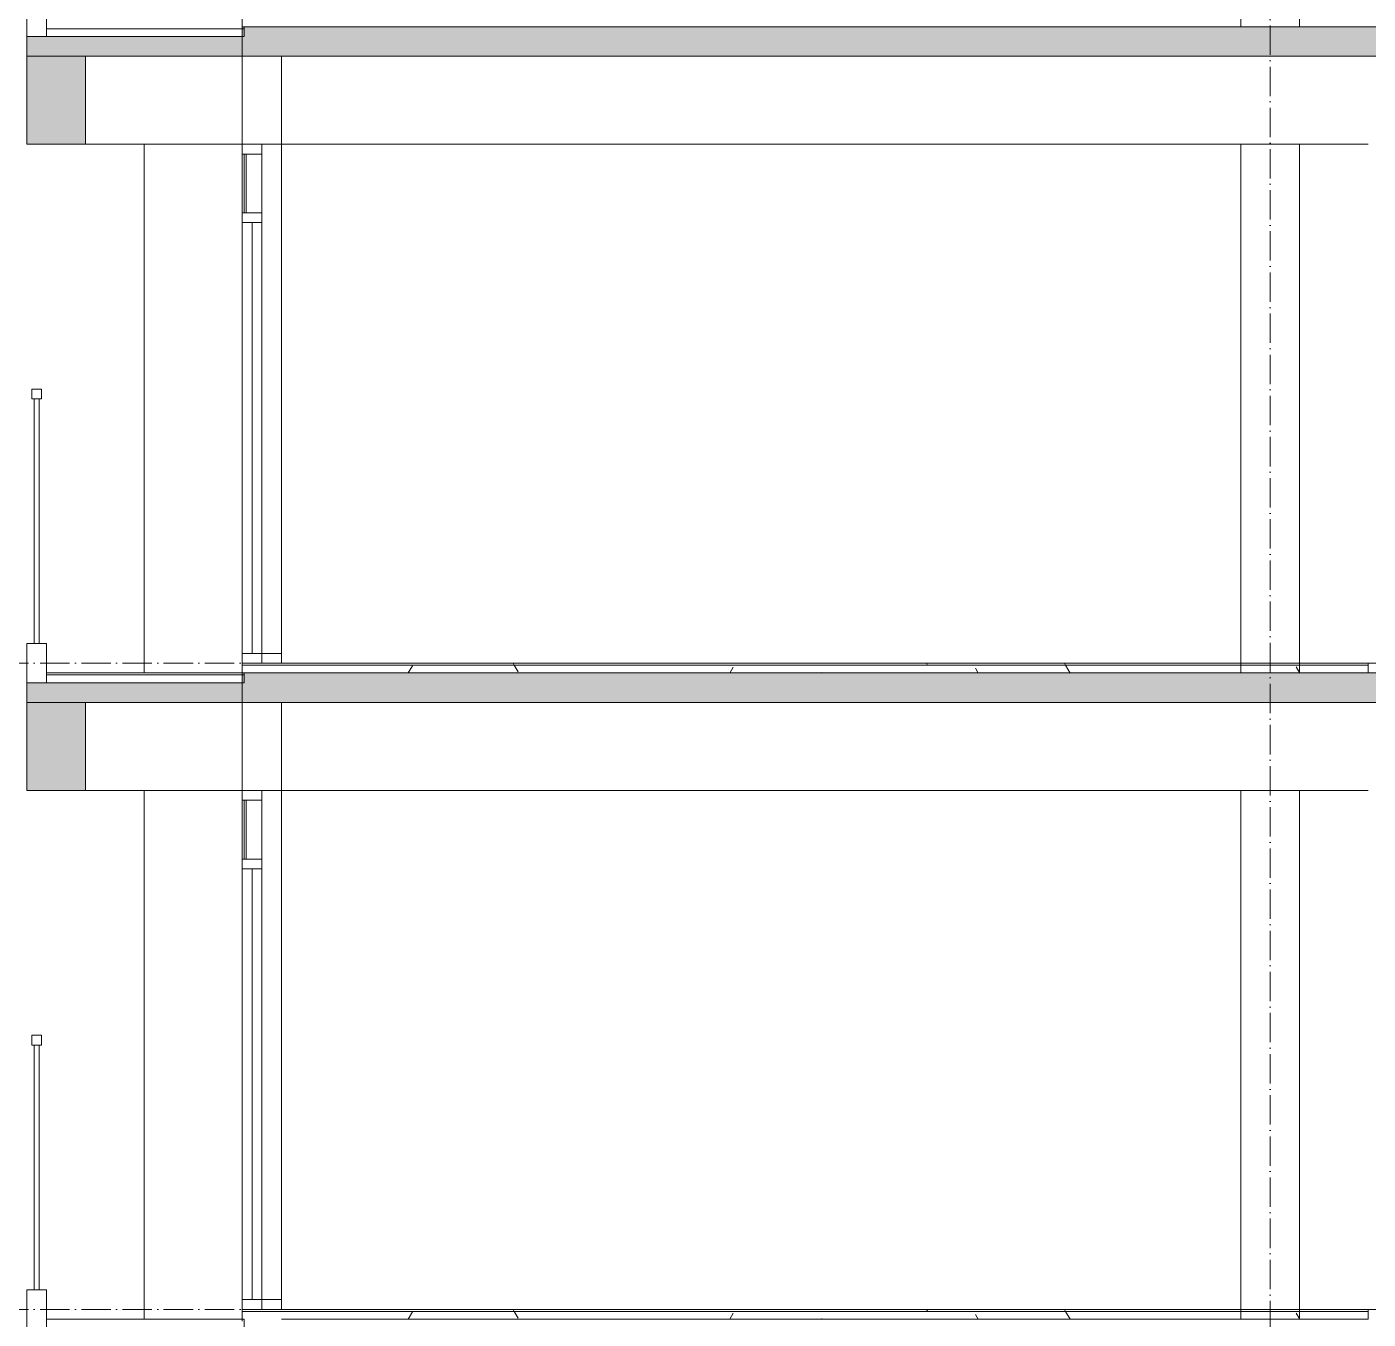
# Model space of a CAD drawing. Header units: millimetres. Extents: x -7075 to 54747, y -13937 to 93540.
# Drawn here: x 0 to 6850, y 31750 to 38350 of the extents above; entities that cross this region are included whole.
import ezdxf

# ---------------------------------------------------------------- set-up
doc = ezdxf.new("R2010")
doc.units = ezdxf.units.MM
doc.linetypes.add('Grid Line', pattern=[4.2, 3, -0.6, 0, -0.6])
for name, color, linetype, lineweight in [('A-FLOR-HRAL', 41, 'Continuous', 5), ('CUA', 31, 'Continuous', 9), ('NET CAT', 3, 'Continuous', 5), ('NET CATConcrete', 3, 'Continuous', 5), ('NET THAY 1', 41, 'Continuous', 5), ('NET THAY 2', 55, 'Continuous', 5), ('NET-CAT', 3, 'Continuous', 15), ('NET-THAY', 2, 'Continuous', 9), ('TRUC', 225, 'Continuous', 5)]:
    doc.layers.add(name, color=color, linetype=linetype, lineweight=lineweight)
pattern_1 = [(0, (19236.3, 49700), (812.8, 203.2), [67.056, -542.544, 67.056, -542.544, -3251.2]), (0, (19236.3, 49700), (812.8, 203.2), [-1219.2, 67.056, -1152.144, 67.056, -542.544, -1422.4]), (0, (19236.3, 49700), (812.8, 203.2), [-3048, 67.056, -339.344, 67.056, -948.944]), (120, (19541.1, 49801.6), (-582.3764, 602.3054), [67.056, -542.544, 67.056, -3793.744]), (120, (19541.1, 49801.6), (-582.3764, 602.3054), [-676.656, -542.544, 67.056, -1152.144, -2032]), (120, (19541.1, 49801.6), (-582.3764, 602.3054), [-2438.4, 67.056, -542.544, 67.056, -1355.344]), (120, (19541.1, 49801.6), (-582.3764, 602.3054), [-3115.056, -339.344, 67.056, -948.944]), (240, (19642.7, 50208), (-230.4236, -805.5054), [67.056, -542.544, 67.056, -3793.744]), (240, (19642.7, 50208), (-230.4236, -805.5054), [-676.656, -542.544, 67.056, -1152.144, -2032]), (240, (19642.7, 50208), (-230.4236, -805.5054), [-2438.4, 67.056, -542.544, 67.056, -1355.344]), (240, (19642.7, 50208), (-230.4236, -805.5054), [-3115.056, -339.344, 67.056, -948.944])]
pattern_2 = [(0, (19236.3, 53000), (812.8, 203.2), [67.056, -542.544, 67.056, -542.544, -3251.2]), (0, (19236.3, 53000), (812.8, 203.2), [-1219.2, 67.056, -1152.144, 67.056, -542.544, -1422.4]), (0, (19236.3, 53000), (812.8, 203.2), [-3048, 67.056, -339.344, 67.056, -948.944]), (120, (19541.1, 53101.6), (-582.3764, 602.3054), [67.056, -542.544, 67.056, -3793.744]), (120, (19541.1, 53101.6), (-582.3764, 602.3054), [-676.656, -542.544, 67.056, -1152.144, -2032]), (120, (19541.1, 53101.6), (-582.3764, 602.3054), [-2438.4, 67.056, -542.544, 67.056, -1355.344]), (120, (19541.1, 53101.6), (-582.3764, 602.3054), [-3115.056, -339.344, 67.056, -948.944]), (240, (19642.7, 53508), (-230.4236, -805.5054), [67.056, -542.544, 67.056, -3793.744]), (240, (19642.7, 53508), (-230.4236, -805.5054), [-676.656, -542.544, 67.056, -1152.144, -2032]), (240, (19642.7, 53508), (-230.4236, -805.5054), [-2438.4, 67.056, -542.544, 67.056, -1355.344]), (240, (19642.7, 53508), (-230.4236, -805.5054), [-3115.056, -339.344, 67.056, -948.944])]

# ---------------------------------------------------------------- blocks, each defined once
blk = doc.blocks.new('M_Concrete-Rectangular-Column - C3-2000 x 300mm-V72-A-A')
at = {"layer": 'NET CAT', "color": 4}
for p, q in [((6199.9, 41050), (6199.9, 38350)), ((6499.9, 41050), (6499.9, 38350)), ((6199.9, 37750), (6199.9, 35050)), ((6499.9, 37750), (6499.9, 35050)), ((6199.9, 34450), (6199.9, 31750)), ((6499.9, 34450), (6499.9, 31750))]:
    blk.add_line(p, q, dxfattribs=at)
blk = doc.blocks.new('ALC1807-ASCENT PLAZA-KET CAU 180524_rvt-1-A-A')
at = {"color": 4, "lineweight": 5}
blk.add_blockref('M_Concrete-Rectangular-Column - C3-2000 x 300mm-V72-A-A', (0, 0), dxfattribs=at)
blk = doc.blocks.new('CUA LO GIA - DB6-1834141-A-A')
at = {"layer": 'CUA'}
for p, q in [((1199.9, 21200), (1099.9, 21200)), ((1099.9, 21200), (1099.9, 21150)), ((1199.9, 21150), (1199.9, 21200)), ((1099.9, 21150), (1199.9, 21150)), ((1099.9, 21150), (1099.9, 20850)), ((1109.9, 21150), (1109.9, 20850)), ((1119.9, 21150), (1109.9, 21150)), ((1119.9, 20850), (1119.9, 21150)), ((1199.9, 21150), (1199.9, 20850)), ((1099.9, 20850), (1099.9, 20800)), ((1199.9, 20850), (1099.9, 20850)), ((1109.9, 20850), (1119.9, 20850)), ((1199.9, 20800), (1199.9, 20850)), ((1099.9, 20800), (1199.9, 20800)), ((1099.9, 18600), (1099.9, 20800)), ((1149.9, 20800), (1149.9, 18600)), ((1199.9, 20800), (1149.9, 20800)), ((1199.9, 18600), (1199.9, 20800)), ((1199.9, 18600), (1099.9, 18600)), ((1099.9, 18600), (1099.9, 18550)), ((1149.9, 18600), (1199.9, 18600)), ((1199.9, 18550), (1199.9, 18600)), ((1099.9, 18550), (1199.9, 18550))]:
    blk.add_line(p, q, dxfattribs=at)
blk = doc.blocks.new('Railing - 25mm-V63-A-A')
at = {"layer": 'NET THAY 2'}
for p, q in [((37.4, 18700), (37.4, 19950)), ((62.4, 19950), (62.4, 18700))]:
    blk.add_line(p, q, dxfattribs=at)
blk = doc.blocks.new('Railing - Railing-1915036-A-A')
at = {"layer": 'A-FLOR-HRAL'}
for p, q in [((24.9, 23300), (24.9, 23250)), ((74.9, 23300), (24.9, 23300)), ((74.9, 23250), (74.9, 23300)), ((24.9, 23250), (74.9, 23250))]:
    blk.add_line(p, q, dxfattribs=at)
blk.add_blockref('Railing - 25mm-V63-A-A', (0, 3300))

msp = doc.modelspace()

# ---------------------------------------------------------------- hatches: boundary and pattern name
at = {"layer": 'NET CAT', "lineweight": 9}
for points in [[(299.9, 38200), (1099.9, 38200), (1099.9, 38300), (-0.1, 38300), (-0.1, 38200)], [(-0.1, 38200), (1099.9, 38200), (1099.9, 38300), (-0.1, 38300)], [(299.9, 34900), (1099.9, 34900), (1099.9, 35000), (-0.1, 35000), (-0.1, 34900)], [(-0.1, 34900), (1099.9, 34900), (1099.9, 35000), (-0.1, 35000)]]:
    msp.add_hatch(color=7, dxfattribs=at).paths.add_polyline_path(points, flags=0)
h = msp.add_hatch(color=7, dxfattribs=at)
h.paths.add_polyline_path([(40110.6, 38200), (41499.9, 38200), (41499.9, 38350), (35649.9, 38350), (35649.9, 38200), (36906.2, 38200)], flags=0)
h.paths.add_polyline_path([(6949.9, 38200), (6949.9, 38350), (1099.9, 38350), (1099.9, 38200), (1657.6, 38200)], flags=0)
h.paths.add_polyline_path([(9649.9, 38200), (11599.9, 38200), (11599.9, 38350), (9649.9, 38350)], flags=0)
h.paths.add_polyline_path([(32949.9, 38200), (32949.9, 38350), (24699.9, 38350), (24699.9, 38200), (32799.9, 38200)], flags=0)
h = msp.add_hatch(color=7, dxfattribs=at)
h.paths.add_polyline_path([(40110.6, 38200), (41499.9, 38200), (41499.9, 38350), (35599.9, 38350), (35599.9, 38200), (36906.2, 38200)])
h.paths.add_polyline_path([(1099.9, 38200), (6949.9, 38200), (6949.9, 38350), (1099.9, 38350)])
h.paths.add_polyline_path([(9599.9, 38200), (11599.9, 38200), (11599.9, 38350), (9599.9, 38350)])
h.paths.add_polyline_path([(32999.9, 38200), (32999.9, 38350), (24699.9, 38350), (24699.9, 38200), (32900.6, 38200)])
at = {"layer": 'NET CAT'}
h = msp.add_hatch(dxfattribs=at)
h.set_pattern_fill('FP_4', color=10, style=0, pattern_type=2)
h.set_pattern_definition(pattern_2)
h.paths.add_polyline_path([(1657.6, 35090), (6849.9, 35090), (6849.9, 35100), (1299.9, 35100), (1299.9, 35090)], flags=0)
h = msp.add_hatch(dxfattribs=at)
h.set_pattern_fill('FP_4', color=10, style=0, pattern_type=2)
h.set_pattern_definition(pattern_2)
h.paths.add_polyline_path([(1657.6, 35050), (6849.9, 35050), (6849.9, 35090), (1299.9, 35090), (1299.9, 35050)], flags=0)
at = {"layer": 'NET CAT', "lineweight": 9}
h = msp.add_hatch(color=7, dxfattribs=at)
h.paths.add_polyline_path([(40110.6, 34900), (41499.9, 34900), (41499.9, 35050), (35649.9, 35050), (35649.9, 34900), (36906.2, 34900)], flags=0)
h.paths.add_polyline_path([(6949.9, 34900), (6949.9, 35050), (1099.9, 35050), (1099.9, 34900), (1657.6, 34900)], flags=0)
h.paths.add_polyline_path([(9649.9, 34900), (11599.9, 34900), (11599.9, 35050), (9649.9, 35050)], flags=0)
h.paths.add_polyline_path([(32949.9, 34900), (32949.9, 35050), (24699.9, 35050), (24699.9, 34900), (32799.9, 34900)], flags=0)
h = msp.add_hatch(color=7, dxfattribs=at)
h.paths.add_polyline_path([(40110.6, 34900), (41499.9, 34900), (41499.9, 35050), (35599.9, 35050), (35599.9, 34900), (36906.2, 34900)])
h.paths.add_polyline_path([(1099.9, 34900), (6949.9, 34900), (6949.9, 35050), (1099.9, 35050)])
h.paths.add_polyline_path([(9599.9, 34900), (11599.9, 34900), (11599.9, 35050), (9599.9, 35050)])
h.paths.add_polyline_path([(32999.9, 34900), (32999.9, 35050), (24699.9, 35050), (24699.9, 34900), (32900.6, 34900)])
at = {"layer": 'NET CAT'}
h = msp.add_hatch(dxfattribs=at)
h.set_pattern_fill('FP_4', color=10, style=0, pattern_type=2)
h.set_pattern_definition(pattern_1)
h.paths.add_polyline_path([(1657.6, 31790), (6849.9, 31790), (6849.9, 31800), (1299.9, 31800), (1299.9, 31790)], flags=0)
h = msp.add_hatch(dxfattribs=at)
h.set_pattern_fill('FP_4', color=10, style=0, pattern_type=2)
h.set_pattern_definition(pattern_1)
h.paths.add_polyline_path([(1657.6, 31750), (6849.9, 31750), (6849.9, 31790), (1299.9, 31790), (1299.9, 31750)], flags=0)
at = {"layer": 'NET CATConcrete'}
for points in [[(299.9, 37750), (299.9, 38200), (-0.1, 38200), (-0.1, 37750)], [(299.9, 34450), (299.9, 34900), (-0.1, 34900), (-0.1, 34450)]]:
    msp.add_hatch(color=256, dxfattribs=at).paths.add_polyline_path(points, flags=0)

# ---------------------------------------------------------------- linework, layer by layer
at = {"layer": 'NET CAT', "lineweight": 13}
for p, q in [((-0.1, 38200), (-0.1, 37750)), ((299.9, 37750), (299.9, 38200)), ((-0.1, 37750), (299.9, 37750)), ((-0.1, 34900), (-0.1, 34450)), ((299.9, 34450), (299.9, 34900)), ((-0.1, 34450), (299.9, 34450))]:
    msp.add_line(p, q, dxfattribs=at)
at = {"layer": 'NET CATConcrete'}
for p, q in [((299.9, 38200), (-0.1, 38200)), ((299.9, 34900), (-0.1, 34900))]:
    msp.add_line(p, q, dxfattribs=at)
at = {"layer": 'NET THAY 2'}
for p, q in [((1099.9, 38340), (1099.9, 38400)), ((1109.9, 38340), (99.9, 38340)), ((1099.9, 35040), (1099.9, 35100)), ((6849.9, 35100), (1099.9, 35100)), ((6849.9, 35090), (1099.9, 35090)), ((1109.9, 35050), (99.9, 35050)), ((1109.9, 35040), (99.9, 35040)), ((1099.9, 31740), (1099.9, 31800)), ((6849.9, 31800), (1099.9, 31800)), ((6849.9, 31790), (1099.9, 31790)), ((1109.9, 31750), (99.9, 31750))]:
    msp.add_line(p, q, dxfattribs=at)
at = {"layer": 'NET-CAT'}
for p, q in [((-0.1, 38500), (-0.1, 38300)), ((99.9, 38500), (99.9, 38300)), ((1099.9, 38300), (-0.1, 38300)), ((-0.1, 38300), (-0.1, 38200)), ((1099.9, 38300), (-0.1, 38300)), ((-0.1, 38300), (-0.1, 38200)), ((-0.1, 38300), (1109.9, 38300)), ((6949.9, 38350), (1099.9, 38350)), ((1099.9, 38200), (1099.9, 38350)), ((6949.9, 38350), (1099.9, 38350)), ((1109.9, 38300), (1109.9, 38350)), ((299.9, 38200), (11299.9, 38200)), ((299.9, 38200), (11299.9, 38200)), ((1099.9, 38200), (1099.9, 37750)), ((1299.9, 38200), (1099.9, 38200)), ((1299.9, 38200), (1099.9, 38200)), ((1299.9, 37750), (1299.9, 38200)), ((1099.9, 37750), (1299.9, 37750)), ((-0.1, 35200), (-0.1, 35000)), ((99.9, 35200), (-0.1, 35200)), ((99.9, 35200), (99.9, 35000)), ((1099.9, 35150), (1099.9, 35100)), ((1299.9, 35150), (1099.9, 35150)), ((1299.9, 35150), (1299.9, 35100)), ((1299.9, 35100), (1299.9, 35150)), ((6849.9, 35050), (6849.9, 35100)), ((6949.9, 35050), (1099.9, 35050)), ((1099.9, 34900), (1099.9, 35050)), ((6949.9, 35050), (1099.9, 35050)), ((1109.9, 35000), (1109.9, 35050)), ((1299.9, 35050), (6849.9, 35050)), ((1099.9, 35000), (-0.1, 35000)), ((-0.1, 35000), (-0.1, 34900)), ((1099.9, 35000), (-0.1, 35000)), ((-0.1, 35000), (-0.1, 34900)), ((-0.1, 35000), (1109.9, 35000)), ((299.9, 34900), (11299.9, 34900)), ((299.9, 34900), (11299.9, 34900)), ((1099.9, 34900), (1099.9, 34450)), ((1299.9, 34900), (1099.9, 34900)), ((1299.9, 34900), (1099.9, 34900)), ((1299.9, 34450), (1299.9, 34900)), ((1099.9, 34450), (1299.9, 34450)), ((-0.1, 31900), (-0.1, 31700)), ((99.9, 31900), (-0.1, 31900)), ((99.9, 31900), (99.9, 31700)), ((1099.9, 31850), (1099.9, 31800)), ((1299.9, 31850), (1099.9, 31850)), ((1299.9, 31850), (1299.9, 31800)), ((1299.9, 31800), (1299.9, 31850)), ((6849.9, 31750), (6849.9, 31800)), ((1109.9, 31700), (1109.9, 31750)), ((1299.9, 31750), (6849.9, 31750))]:
    msp.add_line(p, q, dxfattribs=at)
at = {"layer": 'NET-THAY'}
for p, q in [((-0.1, 38200), (299.9, 38200)), ((299.9, 37750), (6849.9, 37750)), ((599.9, 35050), (599.9, 37750)), ((1299.9, 37750), (1299.9, 35150)), ((-0.1, 34900), (299.9, 34900)), ((299.9, 34450), (6849.9, 34450)), ((599.9, 31750), (599.9, 34450)), ((1299.9, 34450), (1299.9, 31850))]:
    msp.add_line(p, q, dxfattribs=at)
at = {"layer": 'TRUC', "linetype": 'Grid Line', "ltscale": 50}
for p, q in [((6349.9, -10536.9), (6349.9, 93540.4)), ((-7075.1, 35100), (51521, 35100)), ((-7075.1, 31800), (51521, 31800))]:
    msp.add_line(p, q, dxfattribs=at)

# ---------------------------------------------------------------- block references
at = {"lineweight": 5}
msp.add_blockref('ALC1807-ASCENT PLAZA-KET CAU 180524_rvt-1-A-A', (0, 0), dxfattribs=at)
at = {"layer": 'CUA'}
for p in [(0, 16550), (0, 13250)]:
    msp.add_blockref('CUA LO GIA - DB6-1834141-A-A', p, dxfattribs=at)
at = {"layer": 'NET THAY 1'}
for p in [(0, 13200), (0, 9900)]:
    msp.add_blockref('Railing - Railing-1915036-A-A', p, dxfattribs=at)

doc.saveas('drawing.dxf')
